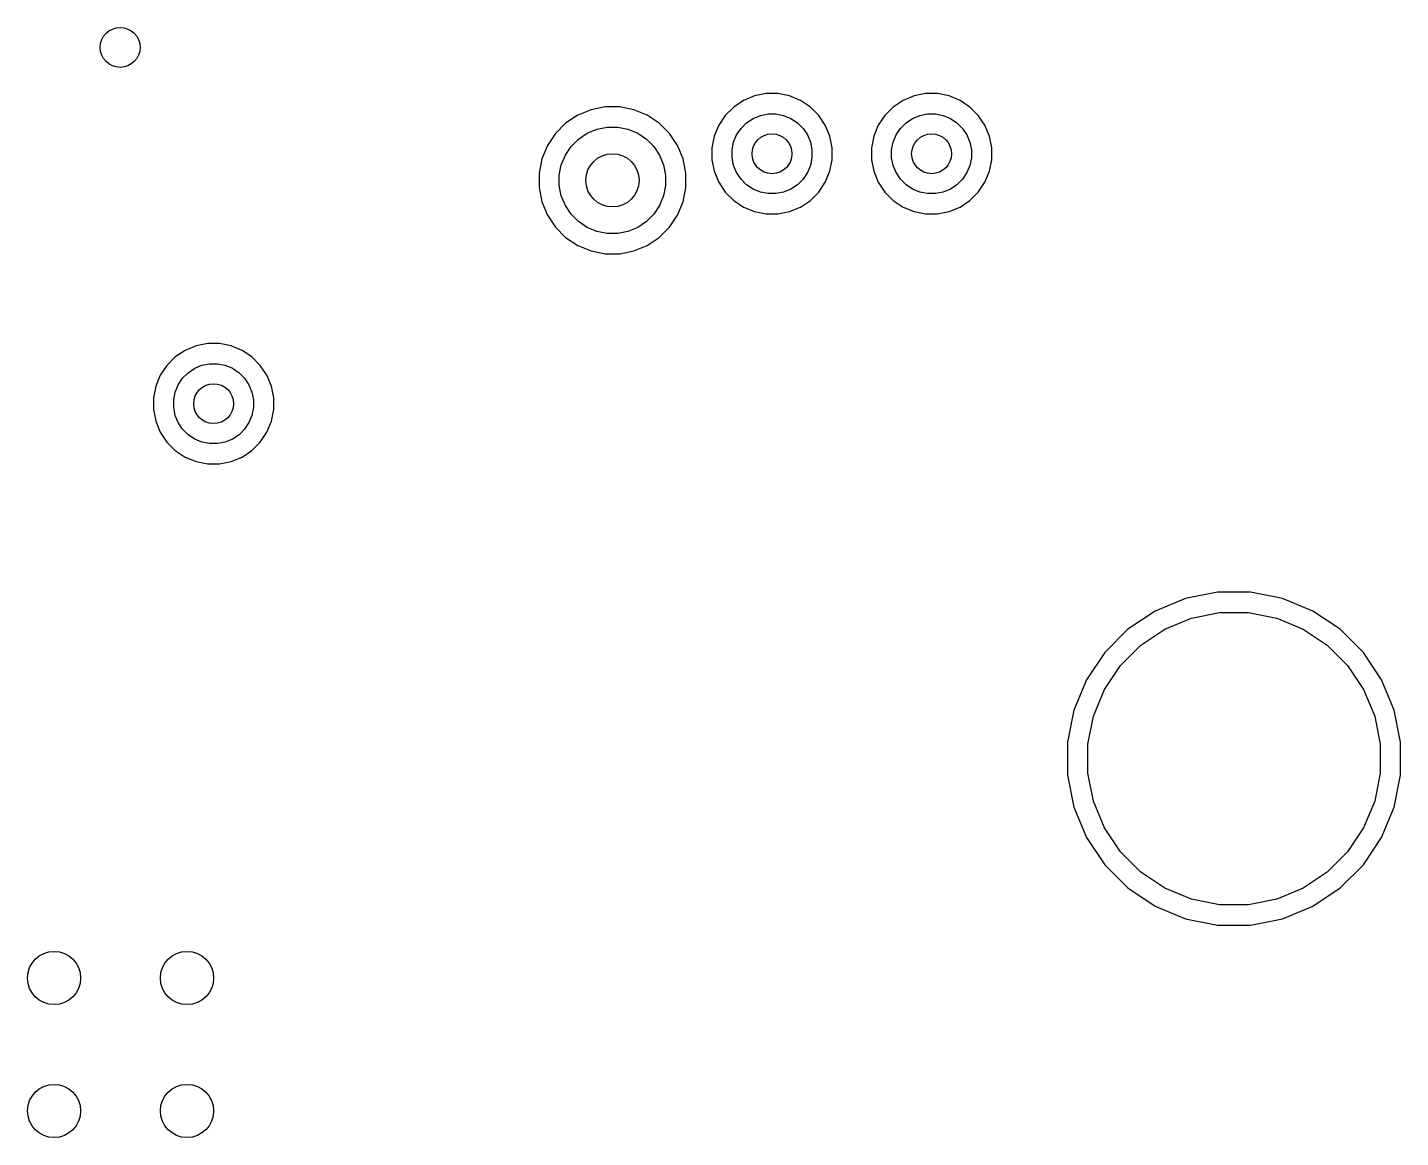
# Model space of a CAD drawing. Extents: x 0.48 to 2.43, y -7.79 to -4.85.
# Drawn here: x 1.5276 to 1.9342, y -6.3228 to -5.9941 of the extents above; entities that cross this region are included whole.
import ezdxf

# ---------------------------------------------------------------- set-up
doc = ezdxf.new("R2010")
doc.units = 0
doc.header["$MEASUREMENT"] = 0
doc.layers.add('BLACK', color=7, linetype='CONTINUOUS')

msp = doc.modelspace()

# ---------------------------------------------------------------- linework, layer by layer
at = {"layer": 'BLACK', "linetype": 'CONTINUOUS'}
for p, q in [((1.73959, -6.01571), (1.73668, -6.01766)), ((1.74284, -6.01437), (1.73959, -6.01571)), ((1.74628, -6.01369), (1.74284, -6.01437)), ((1.74979, -6.01369), (1.74628, -6.01369)), ((1.75323, -6.01437), (1.74979, -6.01369)), ((1.75647, -6.01571), (1.75323, -6.01437)), ((1.75939, -6.01766), (1.75647, -6.01571)), ((1.78684, -6.01571), (1.78392, -6.01766)), ((1.79008, -6.01437), (1.78684, -6.01571)), ((1.79352, -6.01369), (1.79008, -6.01437)), ((1.79703, -6.01369), (1.79352, -6.01369)), ((1.80047, -6.01437), (1.79703, -6.01369)), ((1.80371, -6.01571), (1.80047, -6.01437)), ((1.80663, -6.01766), (1.80371, -6.01571)), ((1.69049, -6.0201), (1.68692, -6.02248)), ((1.69444, -6.01846), (1.69049, -6.0201)), ((1.69865, -6.01762), (1.69444, -6.01846)), ((1.70293, -6.01762), (1.69865, -6.01762)), ((1.70713, -6.01846), (1.70293, -6.01762)), ((1.71109, -6.0201), (1.70713, -6.01846)), ((1.71465, -6.02248), (1.71109, -6.0201)), ((1.7342, -6.02014), (1.73225, -6.02306)), ((1.73668, -6.01766), (1.7342, -6.02014)), ((1.7405, -6.02232), (1.74244, -6.02103)), ((1.74244, -6.02103), (1.74459, -6.02014)), ((1.74459, -6.02014), (1.74687, -6.01969)), ((1.74687, -6.01969), (1.74919, -6.01969)), ((1.74919, -6.01969), (1.75148, -6.02014)), ((1.75148, -6.02014), (1.75363, -6.02103)), ((1.75363, -6.02103), (1.75556, -6.02232)), ((1.76187, -6.02014), (1.75939, -6.01766)), ((1.76382, -6.02306), (1.76187, -6.02014)), ((1.78144, -6.02014), (1.77949, -6.02306)), ((1.78392, -6.01766), (1.78144, -6.02014)), ((1.78775, -6.02232), (1.78968, -6.02103)), ((1.78968, -6.02103), (1.79183, -6.02014)), ((1.79183, -6.02014), (1.79411, -6.01969)), ((1.79411, -6.01969), (1.79644, -6.01969)), ((1.79644, -6.01969), (1.79872, -6.02014)), ((1.79872, -6.02014), (1.80087, -6.02103)), ((1.80087, -6.02103), (1.8028, -6.02232)), ((1.80911, -6.02014), (1.80663, -6.01766)), ((1.81106, -6.02306), (1.80911, -6.02014)), ((1.68389, -6.02551), (1.68151, -6.02907)), ((1.68692, -6.02248), (1.68389, -6.02551)), ((1.69075, -6.02714), (1.69333, -6.02541)), ((1.69333, -6.02541), (1.69619, -6.02423)), ((1.69619, -6.02423), (1.69924, -6.02362)), ((1.69924, -6.02362), (1.70234, -6.02362)), ((1.70234, -6.02362), (1.70538, -6.02423)), ((1.70538, -6.02423), (1.70825, -6.02541)), ((1.70825, -6.02541), (1.71083, -6.02714)), ((1.71768, -6.02551), (1.71465, -6.02248)), ((1.72006, -6.02907), (1.71768, -6.02551)), ((1.73225, -6.02306), (1.7309, -6.0263)), ((1.73756, -6.0259), (1.73886, -6.02397)), ((1.73886, -6.02397), (1.7405, -6.02232)), ((1.75556, -6.02232), (1.75721, -6.02397)), ((1.75721, -6.02397), (1.7585, -6.0259)), ((1.76516, -6.0263), (1.76382, -6.02306)), ((1.77949, -6.02306), (1.77815, -6.0263)), ((1.78481, -6.0259), (1.7861, -6.02397)), ((1.7861, -6.02397), (1.78775, -6.02232)), ((1.8028, -6.02232), (1.80445, -6.02397)), ((1.80445, -6.02397), (1.80574, -6.0259)), ((1.8124, -6.0263), (1.81106, -6.02306)), ((1.68151, -6.02907), (1.67988, -6.03303)), ((1.68683, -6.03191), (1.68856, -6.02933)), ((1.68856, -6.02933), (1.69075, -6.02714)), ((1.71083, -6.02714), (1.71302, -6.02933)), ((1.71302, -6.02933), (1.71474, -6.03191)), ((1.72069, -6.03059), (1.72006, -6.02907)), ((1.7309, -6.0263), (1.73022, -6.02974)), ((1.73022, -6.02974), (1.73022, -6.03325)), ((1.73622, -6.03033), (1.73667, -6.02805)), ((1.73667, -6.02805), (1.73756, -6.0259)), ((1.7585, -6.0259), (1.75939, -6.02805)), ((1.75939, -6.02805), (1.75984, -6.03033)), ((1.76584, -6.02974), (1.76516, -6.0263)), ((1.76584, -6.03325), (1.76584, -6.02974)), ((1.77815, -6.0263), (1.77746, -6.02974)), ((1.77746, -6.02974), (1.77746, -6.03325)), ((1.78346, -6.03033), (1.78392, -6.02805)), ((1.78392, -6.02805), (1.78481, -6.0259)), ((1.80574, -6.0259), (1.80663, -6.02805)), ((1.80663, -6.02805), (1.80709, -6.03033)), ((1.81309, -6.02974), (1.8124, -6.0263)), ((1.81309, -6.03325), (1.81309, -6.02974)), ((1.67988, -6.03303), (1.67904, -6.03723)), ((1.68564, -6.03478), (1.68683, -6.03191)), ((1.71474, -6.03191), (1.71593, -6.03478)), ((1.7217, -6.03303), (1.72069, -6.03059)), ((1.72069, -6.03059), (1.72069, -6.03059)), ((1.72254, -6.03723), (1.7217, -6.03303)), ((1.73022, -6.03325), (1.7309, -6.03669)), ((1.73622, -6.03266), (1.73622, -6.03033)), ((1.73667, -6.03494), (1.73622, -6.03266)), ((1.75984, -6.03266), (1.75939, -6.03494)), ((1.75984, -6.03033), (1.75984, -6.03266)), ((1.76516, -6.03669), (1.76584, -6.03325)), ((1.77746, -6.03325), (1.77815, -6.03669)), ((1.78346, -6.03266), (1.78346, -6.03033)), ((1.78392, -6.03494), (1.78346, -6.03266)), ((1.80709, -6.03266), (1.80663, -6.03494)), ((1.80709, -6.03033), (1.80709, -6.03266)), ((1.8124, -6.03669), (1.81309, -6.03325)), ((1.67904, -6.03723), (1.67904, -6.04151)), ((1.68504, -6.03782), (1.68564, -6.03478)), ((1.68504, -6.04092), (1.68504, -6.03782)), ((1.71593, -6.03478), (1.71654, -6.03782)), ((1.71654, -6.03782), (1.71654, -6.04092)), ((1.72254, -6.04151), (1.72254, -6.03723)), ((1.7309, -6.03669), (1.73225, -6.03993)), ((1.73756, -6.03709), (1.73667, -6.03494)), ((1.73886, -6.03903), (1.73756, -6.03709)), ((1.7585, -6.03709), (1.75721, -6.03903)), ((1.75939, -6.03494), (1.7585, -6.03709)), ((1.76382, -6.03993), (1.76516, -6.03669)), ((1.77815, -6.03669), (1.77949, -6.03993)), ((1.78481, -6.03709), (1.78392, -6.03494)), ((1.7861, -6.03903), (1.78481, -6.03709)), ((1.80574, -6.03709), (1.80445, -6.03903)), ((1.80663, -6.03494), (1.80574, -6.03709)), ((1.81106, -6.03993), (1.8124, -6.03669)), ((1.67904, -6.04151), (1.67988, -6.04571)), ((1.68564, -6.04396), (1.68504, -6.04092)), ((1.71654, -6.04092), (1.71593, -6.04396)), ((1.7217, -6.04571), (1.72254, -6.04151)), ((1.73225, -6.03993), (1.7342, -6.04285)), ((1.7405, -6.04067), (1.73886, -6.03903)), ((1.74244, -6.04196), (1.7405, -6.04067)), ((1.74459, -6.04285), (1.74244, -6.04196)), ((1.75363, -6.04196), (1.75148, -6.04285)), ((1.75556, -6.04067), (1.75363, -6.04196)), ((1.75721, -6.03903), (1.75556, -6.04067)), ((1.76187, -6.04285), (1.76382, -6.03993)), ((1.77949, -6.03993), (1.78144, -6.04285)), ((1.78775, -6.04067), (1.7861, -6.03903)), ((1.78968, -6.04196), (1.78775, -6.04067)), ((1.79183, -6.04285), (1.78968, -6.04196)), ((1.80087, -6.04196), (1.79872, -6.04285)), ((1.8028, -6.04067), (1.80087, -6.04196)), ((1.80445, -6.03903), (1.8028, -6.04067)), ((1.80911, -6.04285), (1.81106, -6.03993)), ((1.67988, -6.04571), (1.68151, -6.04967)), ((1.68683, -6.04683), (1.68564, -6.04396)), ((1.71593, -6.04396), (1.71474, -6.04683)), ((1.72006, -6.04967), (1.7217, -6.04571)), ((1.7342, -6.04285), (1.73668, -6.04533)), ((1.73668, -6.04533), (1.73959, -6.04728)), ((1.74687, -6.04331), (1.74459, -6.04285)), ((1.74919, -6.04331), (1.74687, -6.04331)), ((1.75148, -6.04285), (1.74919, -6.04331)), ((1.75647, -6.04728), (1.75939, -6.04533)), ((1.75939, -6.04533), (1.76187, -6.04285)), ((1.78144, -6.04285), (1.78392, -6.04533)), ((1.78392, -6.04533), (1.78684, -6.04728)), ((1.79411, -6.04331), (1.79183, -6.04285)), ((1.79644, -6.04331), (1.79411, -6.04331)), ((1.79872, -6.04285), (1.79644, -6.04331)), ((1.80371, -6.04728), (1.80663, -6.04533)), ((1.80663, -6.04533), (1.80911, -6.04285)), ((1.68151, -6.04967), (1.68389, -6.05323)), ((1.68856, -6.04941), (1.68683, -6.04683)), ((1.69075, -6.0516), (1.68856, -6.04941)), ((1.71302, -6.04941), (1.71083, -6.0516)), ((1.71474, -6.04683), (1.71302, -6.04941)), ((1.71768, -6.05323), (1.72006, -6.04967)), ((1.73959, -6.04728), (1.74284, -6.04862)), ((1.74284, -6.04862), (1.74628, -6.04931)), ((1.74628, -6.04931), (1.74979, -6.04931)), ((1.74979, -6.04931), (1.75323, -6.04862)), ((1.75323, -6.04862), (1.75647, -6.04728)), ((1.78684, -6.04728), (1.79008, -6.04862)), ((1.79008, -6.04862), (1.79352, -6.04931)), ((1.79352, -6.04931), (1.79703, -6.04931)), ((1.79703, -6.04931), (1.80047, -6.04862)), ((1.80047, -6.04862), (1.80371, -6.04728)), ((1.68389, -6.05323), (1.68692, -6.05626)), ((1.69333, -6.05333), (1.69075, -6.0516)), ((1.69619, -6.05451), (1.69333, -6.05333)), ((1.70825, -6.05333), (1.70538, -6.05451)), ((1.71083, -6.0516), (1.70825, -6.05333)), ((1.71465, -6.05626), (1.71768, -6.05323)), ((1.68692, -6.05626), (1.69049, -6.05864)), ((1.69924, -6.05512), (1.69619, -6.05451)), ((1.70234, -6.05512), (1.69924, -6.05512)), ((1.70538, -6.05451), (1.70234, -6.05512)), ((1.71109, -6.05864), (1.71465, -6.05626)), ((1.69049, -6.05864), (1.69444, -6.06028)), ((1.69444, -6.06028), (1.69865, -6.06112)), ((1.69865, -6.06112), (1.70293, -6.06112)), ((1.70293, -6.06112), (1.70713, -6.06028)), ((1.70713, -6.06028), (1.71109, -6.05864)), ((1.57424, -6.08973), (1.57132, -6.09168)), ((1.57748, -6.08839), (1.57424, -6.08973)), ((1.58092, -6.0877), (1.57748, -6.08839)), ((1.58443, -6.0877), (1.58092, -6.0877)), ((1.58787, -6.08839), (1.58443, -6.0877)), ((1.59111, -6.08973), (1.58787, -6.08839)), ((1.59403, -6.09168), (1.59111, -6.08973)), ((1.56884, -6.09416), (1.56689, -6.09708)), ((1.57132, -6.09168), (1.56884, -6.09416)), ((1.57708, -6.09504), (1.57923, -6.09415)), ((1.57923, -6.09415), (1.58151, -6.0937)), ((1.58151, -6.0937), (1.58384, -6.0937)), ((1.58384, -6.0937), (1.58612, -6.09415)), ((1.58612, -6.09415), (1.58827, -6.09504)), ((1.59651, -6.09416), (1.59403, -6.09168)), ((1.59846, -6.09708), (1.59651, -6.09416)), ((1.56689, -6.09708), (1.56555, -6.10032)), ((1.57221, -6.09992), (1.5735, -6.09798)), ((1.5735, -6.09798), (1.57515, -6.09634)), ((1.57515, -6.09634), (1.57708, -6.09504)), ((1.58827, -6.09504), (1.59021, -6.09634)), ((1.59021, -6.09634), (1.59185, -6.09798)), ((1.59185, -6.09798), (1.59314, -6.09992)), ((1.5998, -6.10032), (1.59846, -6.09708)), ((1.56555, -6.10032), (1.56487, -6.10376)), ((1.57087, -6.10435), (1.57132, -6.10207)), ((1.57132, -6.10207), (1.57221, -6.09992)), ((1.59314, -6.09992), (1.59403, -6.10207)), ((1.59403, -6.10207), (1.59449, -6.10435)), ((1.60049, -6.10376), (1.5998, -6.10032)), ((1.56487, -6.10376), (1.56487, -6.10727)), ((1.57087, -6.10668), (1.57087, -6.10435)), ((1.57132, -6.10896), (1.57087, -6.10668)), ((1.59449, -6.10668), (1.59403, -6.10896)), ((1.59449, -6.10435), (1.59449, -6.10668)), ((1.60049, -6.10727), (1.60049, -6.10376)), ((1.56487, -6.10727), (1.56555, -6.11071)), ((1.56555, -6.11071), (1.56689, -6.11395)), ((1.57221, -6.11111), (1.57132, -6.10896)), ((1.59403, -6.10896), (1.59314, -6.11111)), ((1.59846, -6.11395), (1.5998, -6.11071)), ((1.5998, -6.11071), (1.60049, -6.10727)), ((1.56689, -6.11395), (1.56884, -6.11687)), ((1.5735, -6.11304), (1.57221, -6.11111)), ((1.57515, -6.11469), (1.5735, -6.11304)), ((1.57708, -6.11598), (1.57515, -6.11469)), ((1.59021, -6.11469), (1.58827, -6.11598)), ((1.59185, -6.11304), (1.59021, -6.11469)), ((1.59314, -6.11111), (1.59185, -6.11304)), ((1.59651, -6.11687), (1.59846, -6.11395)), ((1.56884, -6.11687), (1.57132, -6.11935)), ((1.57923, -6.11687), (1.57708, -6.11598)), ((1.58151, -6.11732), (1.57923, -6.11687)), ((1.58384, -6.11732), (1.58151, -6.11732)), ((1.58612, -6.11687), (1.58384, -6.11732)), ((1.58827, -6.11598), (1.58612, -6.11687)), ((1.59403, -6.11935), (1.59651, -6.11687)), ((1.57132, -6.11935), (1.57424, -6.1213)), ((1.57424, -6.1213), (1.57748, -6.12264)), ((1.57748, -6.12264), (1.58092, -6.12332)), ((1.58443, -6.12332), (1.58787, -6.12264)), ((1.58787, -6.12264), (1.59111, -6.1213)), ((1.59111, -6.1213), (1.59403, -6.11935)), ((1.58092, -6.12332), (1.58443, -6.12332)), ((1.87046, -6.16322), (1.86149, -6.16693)), ((1.87999, -6.16132), (1.87046, -6.16322)), ((1.8897, -6.16132), (1.87999, -6.16132)), ((1.89922, -6.16322), (1.8897, -6.16132)), ((1.9082, -6.16693), (1.89922, -6.16322)), ((1.86149, -6.16693), (1.85341, -6.17233)), ((1.87221, -6.16899), (1.88058, -6.16732)), ((1.88058, -6.16732), (1.88911, -6.16732)), ((1.88911, -6.16732), (1.89747, -6.16899)), ((1.91627, -6.17233), (1.9082, -6.16693)), ((1.86433, -6.17225), (1.87221, -6.16899)), ((1.89747, -6.16899), (1.90536, -6.17225)), ((1.85341, -6.17233), (1.84654, -6.1792)), ((1.85724, -6.17699), (1.86433, -6.17225)), ((1.90536, -6.17225), (1.91245, -6.17699)), ((1.92314, -6.1792), (1.91627, -6.17233)), ((1.84654, -6.1792), (1.84115, -6.18727)), ((1.8512, -6.18302), (1.85724, -6.17699)), ((1.91245, -6.17699), (1.91848, -6.18302)), ((1.92854, -6.18727), (1.92314, -6.1792)), ((1.84646, -6.19012), (1.8512, -6.18302)), ((1.91848, -6.18302), (1.92322, -6.19012)), ((1.84115, -6.18727), (1.83743, -6.19625)), ((1.93225, -6.19625), (1.92854, -6.18727)), ((1.8432, -6.198), (1.84646, -6.19012)), ((1.92322, -6.19012), (1.92649, -6.198)), ((1.83743, -6.19625), (1.83554, -6.20577)), ((1.93415, -6.20577), (1.93225, -6.19625)), ((1.84154, -6.20636), (1.8432, -6.198)), ((1.92649, -6.198), (1.92815, -6.20636)), ((1.83554, -6.20577), (1.83554, -6.21549)), ((1.84154, -6.2149), (1.84154, -6.20636)), ((1.92815, -6.20636), (1.92815, -6.2149)), ((1.93415, -6.21549), (1.93415, -6.20577)), ((1.83554, -6.21549), (1.83743, -6.22501)), ((1.8432, -6.22326), (1.84154, -6.2149)), ((1.92815, -6.2149), (1.92649, -6.22326)), ((1.93225, -6.22501), (1.93415, -6.21549)), ((1.84646, -6.23114), (1.8432, -6.22326)), ((1.92649, -6.22326), (1.92322, -6.23114)), ((1.83743, -6.22501), (1.84115, -6.23399)), ((1.92854, -6.23399), (1.93225, -6.22501)), ((1.8512, -6.23824), (1.84646, -6.23114)), ((1.92322, -6.23114), (1.91848, -6.23824)), ((1.84115, -6.23399), (1.84654, -6.24206)), ((1.92314, -6.24206), (1.92854, -6.23399)), ((1.85724, -6.24427), (1.8512, -6.23824)), ((1.91848, -6.23824), (1.91245, -6.24427)), ((1.84654, -6.24206), (1.85341, -6.24893)), ((1.86433, -6.24901), (1.85724, -6.24427)), ((1.91245, -6.24427), (1.90536, -6.24901)), ((1.91627, -6.24893), (1.92314, -6.24206)), ((1.85341, -6.24893), (1.86149, -6.25433)), ((1.87221, -6.25227), (1.86433, -6.24901)), ((1.90536, -6.24901), (1.89747, -6.25227)), ((1.9082, -6.25433), (1.91627, -6.24893)), ((1.88058, -6.25394), (1.87221, -6.25227)), ((1.89747, -6.25227), (1.88911, -6.25394)), ((1.86149, -6.25433), (1.87046, -6.25804)), ((1.88911, -6.25394), (1.88058, -6.25394)), ((1.89922, -6.25804), (1.9082, -6.25433)), ((1.87046, -6.25804), (1.87999, -6.25994)), ((1.87999, -6.25994), (1.8897, -6.25994)), ((1.8897, -6.25994), (1.89922, -6.25804))]:
    msp.add_line(p, q, dxfattribs=at)
at = {"layer": 'BLACK'}
for centre, radius in [((1.555, -6), 0.005906), ((1.74803, -6.0315), 0.005906), ((1.79528, -6.0315), 0.005906), ((1.70079, -6.03937), 0.007874), ((1.58268, -6.10551), 0.005906), ((1.53543, -6.27559), 0.007874), ((1.5748, -6.27559), 0.007874), ((1.53543, -6.31496), 0.007874), ((1.5748, -6.31496), 0.007874)]:
    msp.add_circle(centre, radius, dxfattribs=at)

doc.saveas('drawing.dxf')
